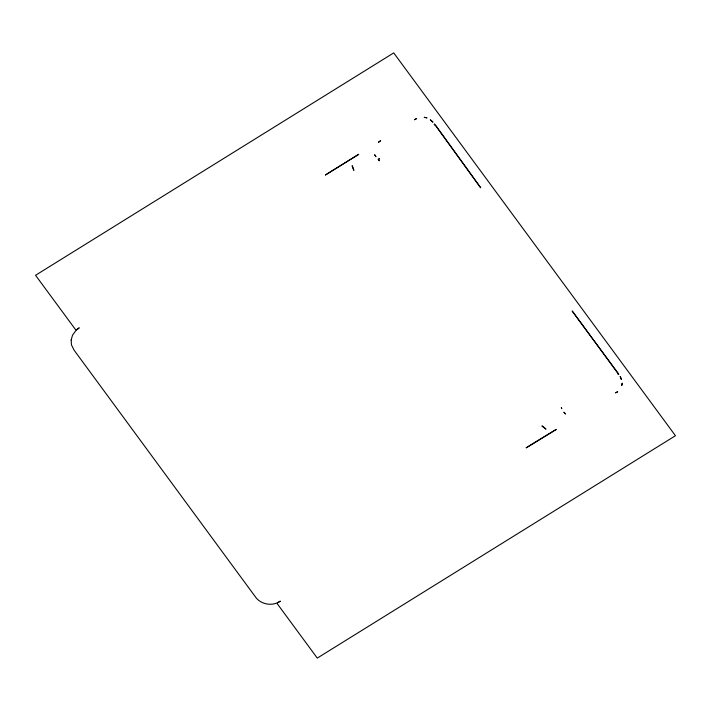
<?xml version="1.0" encoding="UTF-8"?>
<svg xmlns="http://www.w3.org/2000/svg" width="711" height="711" viewBox="0 0 711 711"><rect width="100%" height="100%" fill="white"/><g stroke="black" fill="none" stroke-linecap="round" stroke-linejoin="round"><path stroke-width="1.07" d="M353.82 170.205L352.185 165.85L353.82 170.205M563.992 412.282L565.361 413.882L563.992 412.282M621.787 385.326L622.205 383.282L621.787 385.326M615.708 392.819L617.637 391.725L615.708 392.819M71.171 339.965L71.447 344.853L74.157 350.265L255.747 597.347C260.235 603.479 269.487 605.976 276.757 603.044L317.275 658.102L675.45 435.719L393.725 52.898L35.55 275.281L76.068 330.339L72.549 335.121L71.171 339.965M618.179 373.533L618.072 374.484L618.748 374.333L572.142 310.956L618.179 373.533M379.283 158.731L378.696 159.975L379.319 160.802L378.101 159.193L379.283 158.731M434.599 124.114L434.199 124.629L435.816 125.714L480.707 187.802L434.599 124.114M79.072 327.931L76.539 329.824L79.072 327.931M358.637 154.367L325.469 174.95L358.637 154.367M380.545 140.76L378.599 142.182L380.545 140.76M416.619 118.577L414.451 119.706L416.619 118.577M561.379 407.59L561.681 408.612L561.379 407.59M556.144 429.471L526.247 447.779L556.144 429.471M280.196 601.23L277.45 602.83L280.196 601.23M426.849 117.83L424.343 117.333L426.849 117.83M375.861 156.633L374.75 154.874L375.861 156.633M542.075 426.005L545.861 429.026L542.075 426.005M432.59 121.75L430.297 119.821L432.955 122.123L432.59 121.75M620.392 376.928L620.143 376.475L621.485 379.603L620.392 376.928"/></g></svg>
